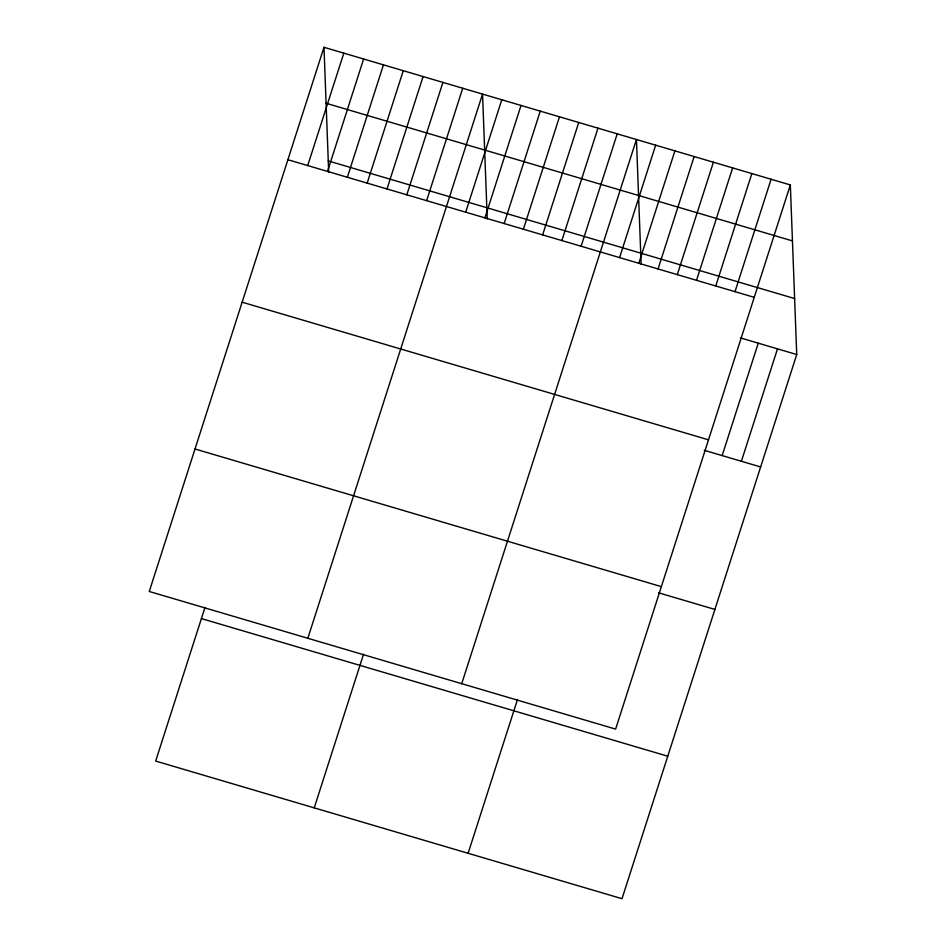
<?xml version="1.0" encoding="UTF-8"?>
<svg xmlns="http://www.w3.org/2000/svg" width="946" height="946" viewBox="0 0 946 946"><rect width="100%" height="100%" fill="white"/><g stroke="black" fill="none" stroke-linecap="round" stroke-linejoin="round"><path stroke-width="1.42" d="M323.981 47.3L149.267 591.475L615.621 729.106L790.336 184.931L323.981 47.3L328.688 172.125M307.71 165.562L343.812 53.153M327.529 171.415L363.631 58.995M204.998 607.403L155.664 761.069L622.019 898.7L796.733 354.525L790.336 184.931M347.359 177.269L383.449 64.848M367.178 183.11L403.268 70.702M386.997 188.964L423.087 76.543M406.815 194.805L442.905 82.397M426.634 200.658L462.724 88.25M307.828 638.266L482.543 94.092L487.249 218.916M465.692 212.188L501.782 99.768M484.931 217.864L521.021 105.444M314.226 807.86L363.56 654.194M504.159 223.54L540.261 111.131M523.398 229.216L559.488 116.807M542.637 234.892L578.727 122.483M561.877 240.568L597.967 128.159M581.116 246.256L617.206 133.835M461.731 683.686L636.445 139.511L641.14 264.336M619.583 257.608L655.673 145.187M638.822 263.284L674.912 150.863M468.116 853.28L517.45 699.614M658.061 268.96L694.151 156.539M677.301 274.636L713.39 162.215M696.528 280.312L732.63 167.903M715.767 285.988L751.857 173.579M735.007 291.664L771.096 179.255M722.165 455.582L758.254 343.173M741.404 461.27L777.494 348.849M326.098 103.268L792.441 240.899M328.274 160.926L794.616 298.558M287.891 159.72L754.246 297.34M740.387 337.899L796.733 354.525M242.152 302.2L708.495 439.831M704.297 450.32L760.631 466.946M195.018 448.995L661.36 586.626M658.558 592.799L714.892 609.425M201.415 618.589L667.758 756.221"/></g></svg>
